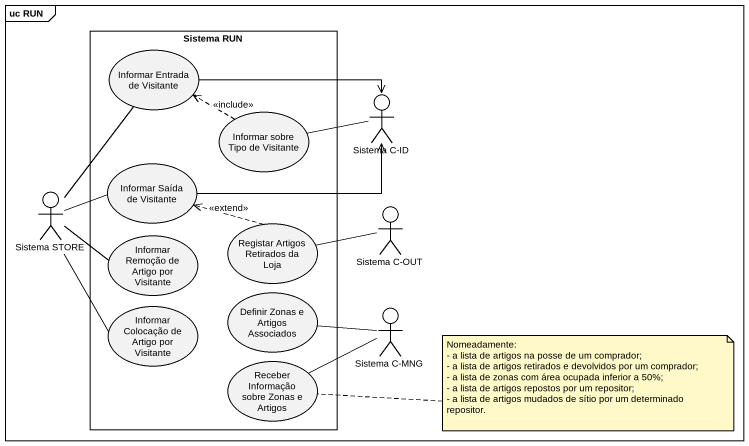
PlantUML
@startuml
mainframe uc RUN
rectangle "Sistema RUN" as Sistema_RUN {
  usecase "Informar Entrada de Visitante" as Informar_Entrada_de
  usecase "Informar sobre Tipo de Visitante" as Informar_sobre_Tipo_de
  usecase "Informar Saída de Visitante" as Informar_Saída_de_Visitante
  usecase "Informar Remoção de Artigo por Visitante" as Informar_Remoção_de_Artigo
  usecase "Registar Artigos Retirados da Loja" as Registar_Artigos_Retirados
  usecase "Informar Colocação de Artigo por Visitante" as Informar_Colocação_de
  usecase "Definir Zonas e Artigos Associados" as Definir_Zonas_e_Artigos
  usecase "Receber Informação sobre Zonas e Artigos" as Receber_Informação_sobre
}
actor "Sistema C-ID" as Sistema_C_ID
actor "Sistema STORE" as Sistema_STORE
actor "Sistema C-OUT" as Sistema_C_OUT
actor "Sistema C-MNG" as Sistema_C_MNG
Informar_Entrada_de -right-> Sistema_C_ID
Informar_sobre_Tipo_de .left.> Informar_Entrada_de : <<include>>
Informar_sobre_Tipo_de -right- Sistema_C_ID
Informar_Saída_de_Visitante -right-> Sistema_C_ID
Sistema_STORE -up- Informar_Entrada_de
Sistema_STORE -right- Informar_Saída_de_Visitante
Sistema_STORE -right- Informar_Remoção_de_Artigo
Sistema_STORE -- Informar_Colocação_de
Sistema_C_OUT -left- Registar_Artigos_Retirados
Registar_Artigos_Retirados .left.> Informar_Saída_de_Visitante : <<extend>>
Sistema_C_MNG -left- Definir_Zonas_e_Artigos
Sistema_C_MNG -left- Receber_Informação_sobre
note right of Receber_Informação_sobre
  Nomeadamente:
  - a lista de artigos na posse de um comprador;
  - a lista de artigos retirados e devolvidos por um comprador;
  - a lista de zonas com área ocupada inferior a 50%;
  - a lista de artigos repostos por um repositor;
  - a lista de artigos mudados de sítio por um determinado repositor.
end note
@enduml
